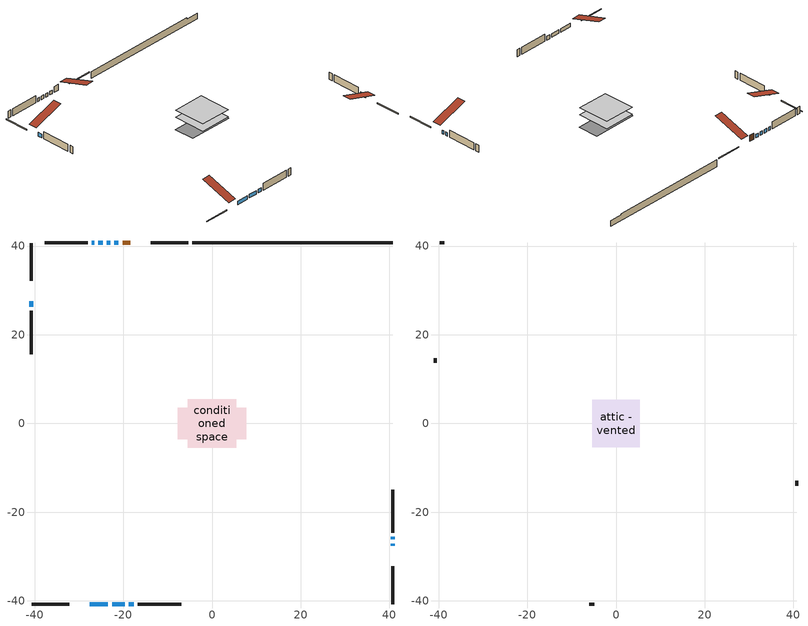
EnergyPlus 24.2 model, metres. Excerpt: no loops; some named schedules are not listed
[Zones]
conditioned space
 floor adiabatic (AdiabaticFloorConstruction): -5.46,-5.46 -5.46,5.46 5.46,5.46 5.46,-5.46 z0.61
 floor foundation (Slab1 construction): -7.71,-3.57 -7.71,3.57 7.71,3.57 7.71,-3.57 z-1.78
 wall outside (RimJoist1 construction): -5.35,40.69 -13.81,40.69 / -40.69,-40.69 -32.23,-40.69 / -40.69,40.69 -40.69,32.23 / 40.69,-40.69 40.69,-32.23 z0.61:0.91
 wall outside (AdiabaticWallConstruction 1): -18.44,40.69 -20.16,40.69 z0.61:2.64
 wall outside (AdiabaticWallConstruction): -27.6,-40.69 -23.46,-40.69 / -21.09,40.69 -21.98,40.69 / -22.54,-40.69 -19.67,-40.69 / -18.75,-40.69 -17.61,-40.69 / 40.69,-27.6 40.69,-27.07 / -22.91,40.69 -23.74,40.69 / -24.66,40.69 -25.66,40.69 / -26.58,40.69 -27.11,40.69 / -40.69,27.6 -40.69,26.3 / 40.69,-26.14 40.69,-25.55 z0.61:1.83
 wall outside (Wall1 construction): -28.04,40.69 -37.74,40.69 / -16.68,-40.69 -6.98,-40.69 / -40.69,25.37 -40.69,15.67 / 40.69,-24.62 40.69,-14.92 z0.61:3.05
 wall foundation (FoundationWall1 construction): -4.42,40.69,-1.78 -4.42,40.69,0.61 36.18,40.69,0.61 36.18,40.69,0.21 40.69,40.69,0.21 40.69,40.69,-1.78
 window (WindowConstruction): -27.6,-40.69 -23.47,-40.69 z0.61:1.83
 window (WindowConstruction 9): -21.09,40.69 -21.98,40.69 z0.61:1.83
 window (WindowConstruction 1): -22.54,-40.69 -19.67,-40.69 z0.61:1.83
 window (WindowConstruction 2): -18.75,-40.69 -17.61,-40.69 z0.61:1.83
 window (WindowConstruction 3): 40.69,-27.6 40.69,-27.07 z0.61:1.83
 window (WindowConstruction 4): -22.91,40.69 -23.74,40.69 z0.61:1.83
 window (WindowConstruction 5): -24.66,40.69 -25.65,40.69 z0.61:1.83
 window (WindowConstruction 6): -26.58,40.69 -27.11,40.69 z0.61:1.83
 window (WindowConstruction 7): -40.69,27.6 -40.69,26.3 z0.61:1.83
 window (WindowConstruction 8): 40.69,-26.14 40.69,-25.55 z0.61:1.83
 door (Door): -18.44,40.69 -20.16,40.69 z0.61:2.64
 ceiling adiabatic (AdiabaticFloorConstruction): 5.46,-5.46 5.46,5.46 -5.46,5.46 -5.46,-5.46 z0.61
attic - vented
 floor to conditioned space (Floor1 construction Reversed): -5.41,-5.41 -5.41,5.41 5.41,5.41 5.41,-5.41 z3.05
 wall outside (Wall2 construction): -38.67,40.69 -39.76,40.69 / -6.05,-40.69 -4.96,-40.69 / -40.69,14.74 -40.69,13.65 / 40.69,-13.99 40.69,-12.9 z0.61:3.05
 roof outside (Roof1 construction): -17.51,40.69,3.05 -17.51,30.16,6.56 -14.74,30.16,6.56 -14.74,40.69,3.05; -28.53,-40.69,3.05 -28.53,-30.16,6.56 -31.3,-30.16,6.56 -31.3,-40.69,3.05; -40.69,28.53,3.05 -30.16,28.53,6.56 -30.16,31.3,6.56 -40.69,31.3,3.05; 40.69,-28.53,3.05 30.16,-28.53,6.56 30.16,-31.3,6.56 40.69,-31.3,3.05
[Building]
Building 1: Terrain=Suburbs
[Site:Location]
Prince Albert AP_SK: Latitude {deg}=53.21; Longitude {deg}=-105.67; Time Zone {hr}=-6; Elevation {m}=428; Keep Site Location Information=Yes
[Site:GroundTemperature:Shallow]
-5.03068, -7.78458, -8.00512, -6.69825, -1.45193, 3.76996, 8.29705, 11.1649, 11.4085, 9.07601, 4.66436, -0.397337
[Site:WaterMainsTemperature]
Calculation Method=Schedule; Temperature Schedule=mains temperature schedule
[Material] Roughness=Rough; Thermal Absorptance=0.9
Name | Thickness {m} | Conductivity {W/m-K} | Density {kg/m3} | Specific Heat {J/kg-K} | Solar Absorptance | Visible Absorptance
asphalt or fiberglass shingles | 0.00635 | 0.162714 | 1121.4 | 1465.45 | 0.84 | 0.84
ceiling loosefill ins | 0.169333 | 0.0480833 | 16.02 | 1046.75 | 0.7 | 0.7
ceiling stud and cavity | 0.1397 | 0.0826429 | 65.682 | 1177.47 | 0.7 | 0.7
concrete 4.0 in. | 0.1016 | 1.803125 | 2242.8 | 837.4 | 0.7 | 0.7
concrete 8.0 in. | 0.2032 | 1.803125 | 2242.8 | 837.4 | 0.7 | 0.7
door material | 0.04445 | 0.0451087 | 512.64 | 1214.23 | 0.7 | 0.7
floor covering | 0.0127 | 0.0433444 | 54.468 | 1339.84 | 0.6 | 0.6
floor rigid ins; wall rigid ins 1 | 0.512978 | 0.029427 | 32.04 | 1214.23 | 0.7 | 0.7
floor stud and cavity | 0.1397 | 1.75129 | 37.0049 | 1207.88 | 0.7 | 0.7
furniture material conditioned space 1 | 0.1524 | 0.115458 | 640.8 | 1214.23 | 0.6 | 0.6
gypsum board | 0.0127 | 0.160291 | 801 | 837.4 | 0.6 | 0.6
osb sheathing 0.5 in. | 0.0127 | 0.115458 | 512.64 | 1214.23 | 0.7 | 0.7
osb sheathing 0.75 in. | 0.01905 | 0.115458 | 512.64 | 1214.23 | 0.7 | 0.7
osb sheathing 2.0 in. | 0.0508 | 0.115458 | 512.64 | 1214.23 | 0.7 | 0.7
rim joist rigid ins; wall rigid ins | 0.051816 | 0.029427 | 32.04 | 1214.23 | 0.7 | 0.7
rim joist stud and cavity | 0.0508 | 0.0439398 | 125.044 | 1163.47 | 0.6 | 0.6
wall stud and cavity | 0.1397 | 0.209339 | 139.0536 | 1170.24 | 0.7 | 0.7
wall stud and cavity 1 | 0.0889 | 6.1454 | 50.32683 | 1063.81 | 0.6 | 0.6
wall stud and cavity 2 | 0.0889 | 0.380278 | 52.3479 | 1209.89 | 0.7 | 0.7
wall stud and cavity 3 | 0.0889 | 0.391764 | 83.0341 | 1211.67 | 0.7 | 0.7
wood siding | 0.0254 | 0.102417 | 544.68 | 1172.36 | 0 | 0
wood siding 1 | 0.00254 | 0.102417 | 544.68 | 1172.36 | 0 | 0
wood siding 2; wood siding 3; wood siding 4 | 0.0254 | 0.102417 | 544.68 | 1172.36 | 0.7 | 0.7
[WindowMaterial:SimpleGlazingSystem]
Name | U-Factor {W/m2-K} | Solar Heat Gain Coefficient
WindowMaterial | 1.96856 | 0.63
WindowMaterial 1 | 1.990139 | 0.62
WindowMaterial 2 | 2.095182 | 0.59
WindowMaterial 3 | 2.20761 | 0.55
WindowMaterial 4 | 2.13436 | 0.58
WindowMaterial 5 | 2.11051 | 0.59
WindowMaterial 6 | 2.08155 | 0.6
WindowMaterial 7 | 3.01672 | 0.57
[Construction]
AdiabaticFloorConstruction: floor stud and cavity, floor rigid ins, osb sheathing 0.75 in., floor covering
AdiabaticWallConstruction: wood siding 3, wall rigid ins 1, wall stud and cavity 2, gypsum board
AdiabaticWallConstruction 1: wood siding 4, wall rigid ins 1, wall stud and cavity 2, gypsum board
Door: door material
Floor1 construction Reversed: gypsum board, ceiling stud and cavity, ceiling loosefill ins
FoundationWall1 construction: concrete 8.0 in.
furniture construction conditioned space 1: furniture material conditioned space 1
PartitionWallConstruction: gypsum board, wall stud and cavity 3, gypsum board
RimJoist1 construction: wood siding 2, rim joist rigid ins, osb sheathing 2.0 in., rim joist stud and cavity
Roof1 construction: asphalt or fiberglass shingles
Slab1 construction: concrete 4.0 in.
Wall1 construction: wood siding, wall rigid ins, osb sheathing 0.5 in., wall stud and cavity, gypsum board
Wall2 construction: wood siding 1, wall stud and cavity 1
WindowConstruction: WindowMaterial
WindowConstruction 1: WindowMaterial 1
WindowConstruction 2: WindowMaterial 2
WindowConstruction 3; WindowConstruction 6: WindowMaterial 3
WindowConstruction 4: WindowMaterial 4
WindowConstruction 5: WindowMaterial 5
WindowConstruction 7: WindowMaterial 6
WindowConstruction 8; WindowConstruction 9: WindowMaterial 7
[Zone] Multiplier=1; Part of Total Floor Area=Yes
Name | Volume {m3}
attic - vented | 66.6661
conditioned space | 572.9
[Space]
Name | Zone | Volume {m3}
attic - vented 1 | attic - vented | 66.6661
conditioned space 1 | conditioned space | 572.9
[ZoneInfiltration:EffectiveLeakageArea]
infil attic - vented 1: Zone or Space=attic - vented 1; Schedule=Always On Discrete; Effective Air Leakage Area {cm2}=4128; Stack Coefficient=0.000413726; Wind Coefficient=1.37428e-05
[ZoneMixing]
whole house fan mix: Zone or Space=attic - vented; Schedule=Always On Continuous; Design Flow Rate Calculation Method=Flow/Zone; Design Flow Rate {m3/s}=0; Source Zone or Space=conditioned space
[SurfaceProperty:ExposedFoundationPerimeter]
Slab1: Exposed Perimeter Calculation Method=TotalExposedPerimeter; Total Exposed Perimeter {m}=45.11
[InternalMass] Zone or ZoneList=conditioned space; Space or SpaceList=conditioned space 1
Name | Construction | Surface Area {m2}
furniture mass conditioned space 1 | furniture construction conditioned space 1 | 91.6801
partition wall mass | PartitionWallConstruction | 229.2
[Lights]
interior lighting: Zone or ZoneList or Space or SpaceList=conditioned space 1; Schedule=interior lighting schedule; Design Level Calculation Method=LightingLevel; Lighting Level {W}=343.2; Return Air Fraction=0; Fraction Radiant=0.6; Fraction Visible=0.2; Fraction Replaceable=1
[People]
occupants: Zone or ZoneList or Space or SpaceList=conditioned space 1; Number of People Schedule=occupants schedule; Number of People Calculation Method=People; Number of People=3; Fraction Radiant=0.314171; Sensible Heat Fraction=0.56303; Activity Level Schedule=occupants activity schedule; Carbon Dioxide Generation Rate {m3/s-W}=0; Enable ASHRAE 55 Comfort Warnings=No; Mean Radiant Temperature Calculation Type=EnclosureAveraged
[ElectricEquipment] Zone or ZoneList or Space or SpaceList=conditioned space 1; Design Level Calculation Method=EquipmentLevel
Name | Schedule | Design Level {W} | Fraction Latent | Fraction Radiant | Fraction Lost
clothes dryer | clothes dryer schedule | 140.772 | 0.015 | 0.081 | 0.85
clothes washer | clothes washer schedule | 32.1985 | 0.03 | 0.162 | 0.7
cooking range | cooking range schedule | 215.147 | 0.08 | 0.432 | 0.2
dishwasher | dishwasher schedule | 66.8632 | 0.3 | 0.18 | 0.4
fridge | fridge schedule | 72.9452 | 0 | 0.6 | 0
mech vent house fan | mech vent house fan schedule | 0 | 0 | 0 | 1
mech vent house fan cfis | mech vent house fan cfis schedule | 0 | 0 | 0 | 0
misc plug loads | misc plug loads schedule | 494.7 | 0.045 | 0.513 | 0.1
whole house fan | Always On Discrete | 0 | 0 | 0 | 1
[OtherEquipment] Zone or ZoneList or Space or SpaceList=conditioned space 1; Design Level Calculation Method=EquipmentLevel
Name | Fuel Type | Schedule | Design Level {W} | Fraction Latent | Fraction Radiant | Fraction Lost
clothes dryer 1 | Electricity | clothes dryer schedule | 0 | 0.015 | 0.081 | 0.85
cooking range 1 | Electricity | cooking range schedule | 0 | 0.08 | 0.432 | 0.2
general water use latent | None | general water use schedule | 62.594 | 1 | 0 | 0
general water use sensible | None | general water use schedule | -61.6891 | 0 | 0.6 | 0
mech vent house fan latent load | None | Always On Discrete | 0 | 1 | 0 | 0
mech vent house fan sensible load | None | Always On Discrete | 0 | 0 | 0 | 0
water heater energy adjustment1 | Electricity | Always On Discrete | 0.01 | 0 | 0 | 1
[ZoneInfiltration:DesignFlowRate] Zone or ZoneList or Space or SpaceList=conditioned space 1; Schedule=Always On Discrete; Design Flow Rate Calculation Method=Flow/Zone; Design Flow Rate {m3/s}=0
infil flow; natural vent flow; whole house fan flow
[AvailabilityManager:Scheduled]
furnace airloop Availability Manager: Schedule=Always On Discrete
[Foundation:Kiva]
Foundation Kiva 1: Initial Indoor Air Temperature {C}=21; Wall Height Above Grade {m}=0.609996; Wall Depth Below Slab {m}=0.2032
[Foundation:Kiva:Settings]
Soil Conductivity {W/m-K}=0.849921; Soil Density {kg/m3}=1842.3; Soil Specific Heat {J/kg-K}=418.7; Ground Solar Absorptivity=0.9; Ground Thermal Absorptivity=0.9; Ground Surface Roughness {m}=0.03; Far-Field Width {m}=40; Deep-Ground Boundary Condition=ZeroFlux; Deep-Ground Depth {m}=40; Minimum Cell Dimension {m}=0.2; Maximum Cell Growth Coefficient=3; Simulation Timestep=Timestep
[Exterior:Lights]
exterior lighting: Schedule=exterior lighting schedule; Design Level {W}=75.6
[EnergyManagementSystem:GlobalVariable]
furnace_airloop_Fan_RTF
infil_program_Qfan
infil_program_Qinf
natural_vent_program_Qnv
natural_vent_program_Qwhf
[EnergyManagementSystem:Sensor]
Name | Output:Variable or Output:Meter Index Key | Output:Variable or Output:Meter
airflow_gain | infil flow | Infiltration Sensible Heat Gain Energy
airflow_gain_1 | natural vent flow | Infiltration Sensible Heat Gain Energy
airflow_gain_2 | whole house fan flow | Infiltration Sensible Heat Gain Energy
airflow_loss | infil flow | Infiltration Sensible Heat Loss Energy
airflow_loss_1 | natural vent flow | Infiltration Sensible Heat Loss Energy
airflow_loss_2 | whole house fan flow | Infiltration Sensible Heat Loss Energy
clg_load_cond |  | Cooling:EnergyTransfer:Zone:CONDITIONED SPACE
clg_sp_s; clg_sp_s_1 | cooling setpoint | Schedule Value
clothes_dryer_exhaust_0_sch_s | clothes dryer exhaust 0 schedule | Schedule Value
cool_season | cooling season schedule | Schedule Value
htg_load_cond |  | Heating:EnergyTransfer:Zone:CONDITIONED SPACE
htg_sp_s; htg_sp_s_1 | heating setpoint | Schedule Value
ig_ee_conv | clothes dryer | Electric Equipment Convective Heating Energy
ig_ee_conv_2 | cooking range | Electric Equipment Convective Heating Energy
ig_ee_conv_4 | fridge | Electric Equipment Convective Heating Energy
ig_ee_conv_5 | misc plug loads | Electric Equipment Convective Heating Energy
ig_ee_conv_6 | whole house fan | Electric Equipment Convective Heating Energy
ig_ee_rad | clothes dryer | Electric Equipment Radiant Heating Energy
ig_ee_rad_2 | cooking range | Electric Equipment Radiant Heating Energy
ig_ee_rad_4 | fridge | Electric Equipment Radiant Heating Energy
ig_ee_rad_5 | misc plug loads | Electric Equipment Radiant Heating Energy
ig_ee_rad_6 | whole house fan | Electric Equipment Radiant Heating Energy
ig_lgt_conv | interior lighting | Lights Convective Heating Energy
ig_lgt_rad | interior lighting | Lights Radiant Heating Energy
ig_lgt_vis | interior lighting | Lights Visible Radiation Heating Energy
ig_oe_conv | clothes dryer 1 | Other Equipment Convective Heating Energy
ig_oe_conv_1 | cooking range 1 | Other Equipment Convective Heating Energy
ig_oe_conv_2 | general water use latent | Other Equipment Convective Heating Energy
ig_oe_conv_3 | general water use sensible | Other Equipment Convective Heating Energy
ig_oe_conv_4 | water heater energy adjustment1 | Other Equipment Convective Heating Energy
ig_oe_rad | clothes dryer 1 | Other Equipment Radiant Heating Energy
ig_oe_rad_1 | cooking range 1 | Other Equipment Radiant Heating Energy
ig_oe_rad_2 | general water use latent | Other Equipment Radiant Heating Energy
ig_oe_rad_3 | general water use sensible | Other Equipment Radiant Heating Energy
ig_oe_rad_4 | water heater energy adjustment1 | Other Equipment Radiant Heating Energy
ig_ppl_conv | occupants | People Convective Heating Energy
ig_ppl_rad | occupants | People Radiant Heating Energy
im_conv | furniture mass conditioned space 1 | Surface Inside Face Convection Heat Gain Energy
im_conv_1 | partition wall mass | Surface Inside Face Convection Heat Gain Energy
im_ig | furniture mass conditioned space 1 | Surface Inside Face Internal Gains Radiation Heat Gain Energy
im_ig_1 | partition wall mass | Surface Inside Face Internal Gains Radiation Heat Gain Energy
im_lgt | furniture mass conditioned space 1 | Surface Inside Face Lights Radiation Heat Gain Energy
im_lgt_1 | partition wall mass | Surface Inside Face Lights Radiation Heat Gain Energy
im_sol | furniture mass conditioned space 1 | Surface Inside Face Solar Radiation Heat Gain Energy
im_sol_1 | partition wall mass | Surface Inside Face Solar Radiation Heat Gain Energy
im_surf | furniture mass conditioned space 1 | Surface Inside Face Net Surface Thermal Radiation Heat Gain Energy
im_surf_1 | partition wall mass | Surface Inside Face Net Surface Thermal Radiation Heat Gain Energy
mv_conv | mech vent house fan | Electric Equipment Convective Heating Energy
mv_conv_1 | mech vent house fan cfis | Electric Equipment Convective Heating Energy
mv_conv_2 | mech vent house fan latent load | Other Equipment Convective Heating Energy
mv_conv_3 | mech vent house fan sensible load | Other Equipment Convective Heating Energy
mv_rad | mech vent house fan | Electric Equipment Radiant Heating Energy
mv_rad_1 | mech vent house fan cfis | Electric Equipment Radiant Heating Energy
mv_rad_2 | mech vent house fan latent load | Other Equipment Radiant Heating Energy
mv_rad_3 | mech vent house fan sensible load | Other Equipment Radiant Heating Energy
natural_vent_s | natural vent schedule | Schedule Value
out_pb_s |  | Site Outdoor Air Barometric Pressure
out_wt_s |  | Site Outdoor Air Humidity Ratio
site_vw_s |  | Site Wind Speed
ss_back_out | Window1 | Surface Window Shortwave from Zone Back Out Window Heat Transfer Rate
ss_back_out_1 | Window11 | Surface Window Shortwave from Zone Back Out Window Heat Transfer Rate
ss_back_out_2 | Window2 | Surface Window Shortwave from Zone Back Out Window Heat Transfer Rate
ss_back_out_3 | Window3 | Surface Window Shortwave from Zone Back Out Window Heat Transfer Rate
ss_back_out_4 | Window4 | Surface Window Shortwave from Zone Back Out Window Heat Transfer Rate
ss_back_out_5 | Window5 | Surface Window Shortwave from Zone Back Out Window Heat Transfer Rate
ss_back_out_6 | Window6 | Surface Window Shortwave from Zone Back Out Window Heat Transfer Rate
ss_back_out_7 | Window7 | Surface Window Shortwave from Zone Back Out Window Heat Transfer Rate
ss_back_out_8 | Window8 | Surface Window Shortwave from Zone Back Out Window Heat Transfer Rate
ss_back_out_9 | Window9 | Surface Window Shortwave from Zone Back Out Window Heat Transfer Rate
ss_conv | Door1 | Surface Inside Face Convection Heat Gain Energy
ss_conv_1 | Window1 | Surface Inside Face Convection Heat Gain Energy
ss_conv_10 | Window9 | Surface Inside Face Convection Heat Gain Energy
ss_conv_2 | Window11 | Surface Inside Face Convection Heat Gain Energy
ss_conv_3 | Window2 | Surface Inside Face Convection Heat Gain Energy
ss_conv_4 | Window3 | Surface Inside Face Convection Heat Gain Energy
ss_conv_5 | Window4 | Surface Inside Face Convection Heat Gain Energy
ss_conv_6 | Window5 | Surface Inside Face Convection Heat Gain Energy
ss_conv_7 | Window6 | Surface Inside Face Convection Heat Gain Energy
ss_conv_8 | Window7 | Surface Inside Face Convection Heat Gain Energy
ss_conv_9 | Window8 | Surface Inside Face Convection Heat Gain Energy
ss_ig | Door1 | Surface Inside Face Internal Gains Radiation Heat Gain Energy
ss_ig_1 | Window1 | Surface Inside Face Internal Gains Radiation Heat Gain Energy
ss_ig_10 | Window9 | Surface Inside Face Internal Gains Radiation Heat Gain Energy
ss_ig_2 | Window11 | Surface Inside Face Internal Gains Radiation Heat Gain Energy
ss_ig_3 | Window2 | Surface Inside Face Internal Gains Radiation Heat Gain Energy
ss_ig_4 | Window3 | Surface Inside Face Internal Gains Radiation Heat Gain Energy
ss_ig_5 | Window4 | Surface Inside Face Internal Gains Radiation Heat Gain Energy
ss_ig_6 | Window5 | Surface Inside Face Internal Gains Radiation Heat Gain Energy
ss_ig_7 | Window6 | Surface Inside Face Internal Gains Radiation Heat Gain Energy
ss_ig_8 | Window7 | Surface Inside Face Internal Gains Radiation Heat Gain Energy
ss_ig_9 | Window8 | Surface Inside Face Internal Gains Radiation Heat Gain Energy
ss_lgt | Door1 | Surface Inside Face Lights Radiation Heat Gain Energy
ss_sol | Door1 | Surface Inside Face Solar Radiation Heat Gain Energy
ss_surf | Door1 | Surface Inside Face Net Surface Thermal Radiation Heat Gain Energy
ss_surf_1 | Window1 | Surface Inside Face Net Surface Thermal Radiation Heat Gain Energy
ss_surf_10 | Window9 | Surface Inside Face Net Surface Thermal Radiation Heat Gain Energy
ss_surf_2 | Window11 | Surface Inside Face Net Surface Thermal Radiation Heat Gain Energy
ss_surf_3 | Window2 | Surface Inside Face Net Surface Thermal Radiation Heat Gain Energy
ss_surf_4 | Window3 | Surface Inside Face Net Surface Thermal Radiation Heat Gain Energy
ss_surf_5 | Window4 | Surface Inside Face Net Surface Thermal Radiation Heat Gain Energy
ss_surf_6 | Window5 | Surface Inside Face Net Surface Thermal Radiation Heat Gain Energy
ss_surf_7 | Window6 | Surface Inside Face Net Surface Thermal Radiation Heat Gain Energy
ss_surf_8 | Window7 | Surface Inside Face Net Surface Thermal Radiation Heat Gain Energy
ss_surf_9 | Window8 | Surface Inside Face Net Surface Thermal Radiation Heat Gain Energy
ss_trans_in | Window1 | Surface Window Transmitted Solar Radiation Rate
ss_trans_in_1 | Window11 | Surface Window Transmitted Solar Radiation Rate
ss_trans_in_2 | Window2 | Surface Window Transmitted Solar Radiation Rate
ss_trans_in_3 | Window3 | Surface Window Transmitted Solar Radiation Rate
ss_trans_in_4 | Window4 | Surface Window Transmitted Solar Radiation Rate
ss_trans_in_5 | Window5 | Surface Window Transmitted Solar Radiation Rate
ss_trans_in_6 | Window6 | Surface Window Transmitted Solar Radiation Rate
ss_trans_in_7 | Window7 | Surface Window Transmitted Solar Radiation Rate
ss_trans_in_8 | Window8 | Surface Window Transmitted Solar Radiation Rate
ss_trans_in_9 | Window9 | Surface Window Transmitted Solar Radiation Rate
ss_trans_out | Window1 | Surface Inside Face Initial Transmitted Diffuse Transmitted Out Window Solar Radiation Rate
ss_trans_out_1 | Window11 | Surface Inside Face Initial Transmitted Diffuse Transmitted Out Window Solar Radiation Rate
ss_trans_out_2 | Window2 | Surface Inside Face Initial Transmitted Diffuse Transmitted Out Window Solar Radiation Rate
ss_trans_out_3 | Window3 | Surface Inside Face Initial Transmitted Diffuse Transmitted Out Window Solar Radiation Rate
ss_trans_out_4 | Window4 | Surface Inside Face Initial Transmitted Diffuse Transmitted Out Window Solar Radiation Rate
ss_trans_out_5 | Window5 | Surface Inside Face Initial Transmitted Diffuse Transmitted Out Window Solar Radiation Rate
ss_trans_out_6 | Window6 | Surface Inside Face Initial Transmitted Diffuse Transmitted Out Window Solar Radiation Rate
ss_trans_out_7 | Window7 | Surface Inside Face Initial Transmitted Diffuse Transmitted Out Window Solar Radiation Rate
ss_trans_out_8 | Window8 | Surface Inside Face Initial Transmitted Diffuse Transmitted Out Window Solar Radiation Rate
ss_trans_out_9 | Window9 | Surface Inside Face Initial Transmitted Diffuse Transmitted Out Window Solar Radiation Rate
s_conv | Floor1 | Surface Inside Face Convection Heat Gain Energy
s_conv_1 | FoundationWall1 | Surface Inside Face Convection Heat Gain Energy
s_conv_10 | Wall1:180 | Surface Inside Face Convection Heat Gain Energy
s_conv_11 | Wall1:270 | Surface Inside Face Convection Heat Gain Energy
s_conv_12 | Wall1:90 | Surface Inside Face Convection Heat Gain Energy
s_conv_2 | inferred conditioned ceiling | Surface Inside Face Convection Heat Gain Energy
s_conv_3 | inferred conditioned floor | Surface Inside Face Convection Heat Gain Energy
s_conv_4 | RimJoist1:0 | Surface Inside Face Convection Heat Gain Energy
s_conv_5 | RimJoist1:180 | Surface Inside Face Convection Heat Gain Energy
s_conv_6 | RimJoist1:270 | Surface Inside Face Convection Heat Gain Energy
s_conv_7 | RimJoist1:90 | Surface Inside Face Convection Heat Gain Energy
s_conv_8 | Slab1 | Surface Inside Face Convection Heat Gain Energy
s_conv_9 | Wall1:0 | Surface Inside Face Convection Heat Gain Energy
s_ig | Floor1 | Surface Inside Face Internal Gains Radiation Heat Gain Energy
s_ig_1 | FoundationWall1 | Surface Inside Face Internal Gains Radiation Heat Gain Energy
s_ig_10 | Wall1:180 | Surface Inside Face Internal Gains Radiation Heat Gain Energy
s_ig_11 | Wall1:270 | Surface Inside Face Internal Gains Radiation Heat Gain Energy
s_ig_12 | Wall1:90 | Surface Inside Face Internal Gains Radiation Heat Gain Energy
s_ig_2 | inferred conditioned ceiling | Surface Inside Face Internal Gains Radiation Heat Gain Energy
s_ig_3 | inferred conditioned floor | Surface Inside Face Internal Gains Radiation Heat Gain Energy
s_ig_4 | RimJoist1:0 | Surface Inside Face Internal Gains Radiation Heat Gain Energy
s_ig_5 | RimJoist1:180 | Surface Inside Face Internal Gains Radiation Heat Gain Energy
s_ig_6 | RimJoist1:270 | Surface Inside Face Internal Gains Radiation Heat Gain Energy
s_ig_7 | RimJoist1:90 | Surface Inside Face Internal Gains Radiation Heat Gain Energy
s_ig_8 | Slab1 | Surface Inside Face Internal Gains Radiation Heat Gain Energy
s_ig_9 | Wall1:0 | Surface Inside Face Internal Gains Radiation Heat Gain Energy
s_lgt | Floor1 | Surface Inside Face Lights Radiation Heat Gain Energy
s_lgt_1 | FoundationWall1 | Surface Inside Face Lights Radiation Heat Gain Energy
s_lgt_10 | Wall1:180 | Surface Inside Face Lights Radiation Heat Gain Energy
s_lgt_11 | Wall1:270 | Surface Inside Face Lights Radiation Heat Gain Energy
s_lgt_12 | Wall1:90 | Surface Inside Face Lights Radiation Heat Gain Energy
s_lgt_2 | inferred conditioned ceiling | Surface Inside Face Lights Radiation Heat Gain Energy
s_lgt_3 | inferred conditioned floor | Surface Inside Face Lights Radiation Heat Gain Energy
s_lgt_4 | RimJoist1:0 | Surface Inside Face Lights Radiation Heat Gain Energy
s_lgt_5 | RimJoist1:180 | Surface Inside Face Lights Radiation Heat Gain Energy
s_lgt_6 | RimJoist1:270 | Surface Inside Face Lights Radiation Heat Gain Energy
s_lgt_7 | RimJoist1:90 | Surface Inside Face Lights Radiation Heat Gain Energy
s_lgt_8 | Slab1 | Surface Inside Face Lights Radiation Heat Gain Energy
s_lgt_9 | Wall1:0 | Surface Inside Face Lights Radiation Heat Gain Energy
s_sol | Floor1 | Surface Inside Face Solar Radiation Heat Gain Energy
s_sol_1 | FoundationWall1 | Surface Inside Face Solar Radiation Heat Gain Energy
s_sol_10 | Wall1:180 | Surface Inside Face Solar Radiation Heat Gain Energy
s_sol_11 | Wall1:270 | Surface Inside Face Solar Radiation Heat Gain Energy
s_sol_12 | Wall1:90 | Surface Inside Face Solar Radiation Heat Gain Energy
s_sol_2 | inferred conditioned ceiling | Surface Inside Face Solar Radiation Heat Gain Energy
s_sol_3 | inferred conditioned floor | Surface Inside Face Solar Radiation Heat Gain Energy
s_sol_4 | RimJoist1:0 | Surface Inside Face Solar Radiation Heat Gain Energy
s_sol_5 | RimJoist1:180 | Surface Inside Face Solar Radiation Heat Gain Energy
s_sol_6 | RimJoist1:270 | Surface Inside Face Solar Radiation Heat Gain Energy
s_sol_7 | RimJoist1:90 | Surface Inside Face Solar Radiation Heat Gain Energy
s_sol_8 | Slab1 | Surface Inside Face Solar Radiation Heat Gain Energy
s_sol_9 | Wall1:0 | Surface Inside Face Solar Radiation Heat Gain Energy
s_surf | Floor1 | Surface Inside Face Net Surface Thermal Radiation Heat Gain Energy
s_surf_1 | FoundationWall1 | Surface Inside Face Net Surface Thermal Radiation Heat Gain Energy
s_surf_10 | Wall1:180 | Surface Inside Face Net Surface Thermal Radiation Heat Gain Energy
